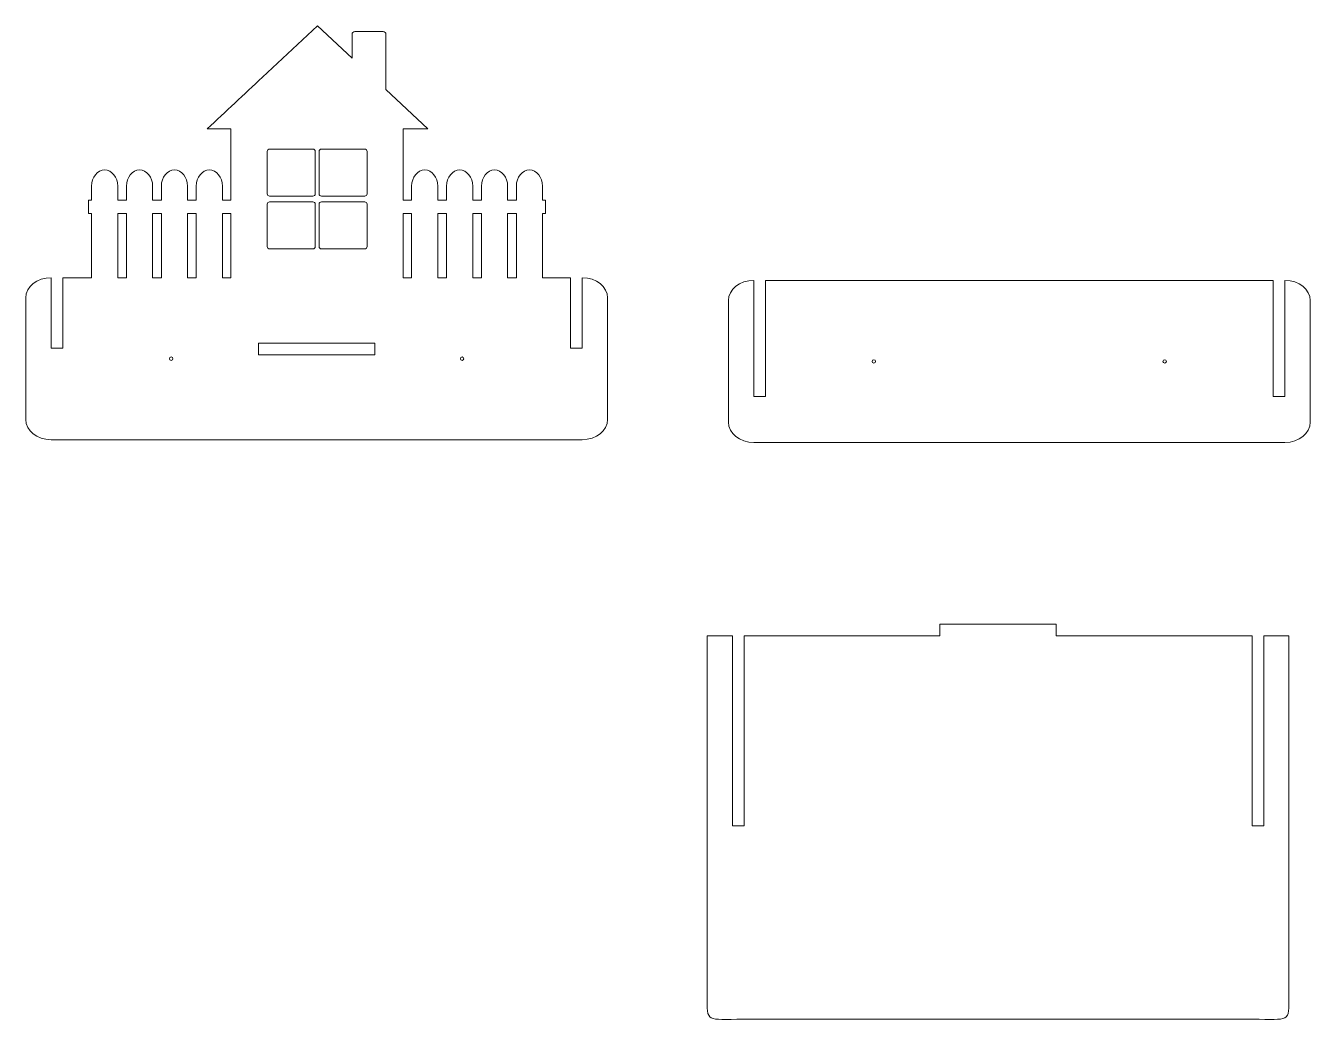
# Model space of a CAD drawing. Header units: millimetres. Extents: x -643 to 461, y -618 to 803.
# Drawn here: x -643 to 461, y -618 to 239 of the extents above; entities that cross this region are included whole.
import ezdxf

# ---------------------------------------------------------------- set-up
doc = ezdxf.new("R2010")
doc.units = ezdxf.units.MM
doc.header["$MEASUREMENT"] = 0
doc.layers.add('layer 1', color=7, linetype='Continuous')

msp = doc.modelspace()

# ---------------------------------------------------------------- linework, layer by layer
at = {"layer": 'layer 1', "color": 250, "lineweight": 9}
for points, knots in [([(-621.4244, 22.0459), (-621.4244, 22.0459), (-621.4244, -38.4746), (-621.4244, -38.4746), (-621.4244, -38.4746), (-621.4244, -38.4746), (-611.4243, -38.4746), (-611.4243, -38.4746), (-611.4243, -38.4746), (-611.4243, -38.4746), (-611.4243, 22.0459), (-611.4243, 22.0459), (-611.4243, 22.0459), (-611.4243, 22.0459), (-586.7422, 22.046), (-586.7422, 22.046), (-586.7422, 22.046), (-586.7422, 22.046), (-586.7422, 77.0802), (-586.7422, 77.0802), (-586.7422, 77.0802), (-586.7422, 77.0802), (-589.383, 77.0802), (-589.383, 77.0802), (-589.383, 77.0802), (-589.383, 77.0802), (-589.383, 88.4972), (-589.383, 88.4972), (-589.383, 88.4972), (-589.383, 88.4972), (-586.7422, 88.4972), (-586.7422, 88.4972), (-586.7422, 88.4972), (-586.7422, 88.4972), (-586.7422, 100.6166), (-586.7422, 100.6166), (-586.7422, 100.6166), (-586.7422, 108.3038), (-581.6779, 114.5932), (-575.4882, 114.5932), (-575.4882, 114.5932), (-569.2985, 114.5932), (-564.2343, 108.3038), (-564.2343, 100.6166), (-564.2343, 100.6166), (-564.2343, 100.6166), (-564.2343, 88.4972), (-564.2343, 88.4972), (-564.2343, 88.4972), (-564.2343, 88.4972), (-556.7422, 88.4972), (-556.7422, 88.4972), (-556.7422, 88.4972), (-556.7422, 88.4972), (-556.7422, 100.6166), (-556.7422, 100.6166), (-556.7422, 100.6166), (-556.7422, 108.3038), (-551.678, 114.5932), (-545.4883, 114.5932), (-545.4883, 114.5932), (-539.2986, 114.5932), (-534.2343, 108.3038), (-534.2343, 100.6166), (-534.2343, 100.6166), (-534.2343, 100.6166), (-534.2343, 88.4972), (-534.2343, 88.4972), (-534.2343, 88.4972), (-534.2343, 88.4972), (-526.7421, 88.4972), (-526.7421, 88.4972), (-526.7421, 88.4972), (-526.7421, 88.4972), (-526.7421, 100.6166), (-526.7421, 100.6166), (-526.7421, 100.6166), (-526.7421, 108.3038), (-521.678, 114.5932), (-515.4883, 114.5932), (-515.4883, 114.5932), (-509.2986, 114.5932), (-504.2344, 108.3038), (-504.2344, 100.6166), (-504.2344, 100.6166), (-504.2344, 100.6166), (-504.2344, 88.4972), (-504.2344, 88.4972), (-504.2344, 88.4972), (-504.2344, 88.4972), (-496.7421, 88.4972), (-496.7421, 88.4972), (-496.7421, 88.4972), (-496.7421, 88.4972), (-496.7421, 100.6166), (-496.7421, 100.6166), (-496.7421, 100.6166), (-496.7421, 108.3038), (-491.6779, 114.5932), (-485.4882, 114.5932), (-485.4882, 114.5932), (-479.2985, 114.5932), (-474.2343, 108.3038), (-474.2343, 100.6166), (-474.2343, 100.6166), (-474.2343, 100.6166), (-474.2343, 88.4972), (-474.2343, 88.4972), (-474.2343, 88.4972), (-474.2343, 88.4972), (-466.9481, 88.4972), (-466.9481, 88.4972), (-466.9481, 88.4972), (-466.9481, 88.4972), (-466.9481, 149.9168), (-466.9481, 149.9168), (-466.9481, 149.9168), (-466.9481, 149.9168), (-487.2824, 149.9168), (-487.2824, 149.9168), (-487.2824, 149.9168), (-471.489, 164.6889), (-455.6953, 179.461), (-439.9018, 194.2331), (-439.9018, 194.2331), (-439.9018, 194.2331), (-392.5212, 238.5492), (-392.5212, 238.5492), (-392.5212, 238.5492), (-392.5212, 238.5492), (-362.837, 210.7849), (-362.837, 210.7849), (-362.837, 210.7849), (-362.837, 210.7849), (-362.837, 231.2097), (-362.837, 231.2097), (-362.837, 231.2097), (-362.837, 232.4656), (-361.8095, 233.4931), (-360.5537, 233.4931), (-360.5537, 233.4931), (-360.5537, 233.4931), (-336.0887, 233.4931), (-336.0887, 233.4931), (-336.0887, 233.4931), (-334.8328, 233.4931), (-333.8053, 232.4656), (-333.8053, 231.2097), (-333.8053, 231.2097), (-333.8053, 231.2097), (-333.8053, 183.6308), (-333.8053, 183.6308), (-333.8053, 183.6308), (-333.8053, 183.6308), (-297.7602, 149.9168), (-297.7602, 149.9168), (-297.7602, 149.9168), (-297.7602, 149.9168), (-318.8533, 149.9168), (-318.8533, 149.9168), (-318.8533, 149.9168), (-318.8533, 149.9168), (-318.8533, 88.4972), (-318.8533, 88.4972), (-318.8533, 88.4972), (-318.8533, 88.4972), (-311.6769, 88.4972), (-311.6769, 88.4972), (-311.6769, 88.4972), (-311.6769, 88.4972), (-311.6769, 100.6166), (-311.6769, 100.6166), (-311.6769, 100.6166), (-311.6769, 108.3038), (-306.6127, 114.5932), (-300.423, 114.5932), (-300.423, 114.5932), (-294.2333, 114.5932), (-289.1691, 108.3038), (-289.1691, 100.6166), (-289.1691, 100.6166), (-289.1691, 100.6166), (-289.1691, 88.4972), (-289.1691, 88.4972), (-289.1691, 88.4972), (-289.1691, 88.4972), (-281.6768, 88.4972), (-281.6768, 88.4972), (-281.6768, 88.4972), (-281.6768, 88.4972), (-281.6768, 100.6166), (-281.6768, 100.6166), (-281.6768, 100.6166), (-281.6768, 108.3038), (-276.6126, 114.5932), (-270.4229, 114.5932), (-270.4229, 114.5932), (-264.2333, 114.5932), (-259.1691, 108.3038), (-259.1691, 100.6166), (-259.1691, 100.6166), (-259.1691, 100.6166), (-259.1691, 88.4972), (-259.1691, 88.4972), (-259.1691, 88.4972), (-259.1691, 88.4972), (-251.6768, 88.4972), (-251.6768, 88.4972), (-251.6768, 88.4972), (-251.6768, 88.4972), (-251.6768, 100.6166), (-251.6768, 100.6166), (-251.6768, 100.6166), (-251.6768, 108.3038), (-246.6126, 114.5932), (-240.4229, 114.5932), (-240.4229, 114.5932), (-234.2332, 114.5932), (-229.169, 108.3038), (-229.169, 100.6166), (-229.169, 100.6166), (-229.169, 100.6166), (-229.169, 88.4972), (-229.169, 88.4972), (-229.169, 88.4972), (-229.169, 88.4972), (-221.6769, 88.4972), (-221.6769, 88.4972), (-221.6769, 88.4972), (-221.6769, 88.4972), (-221.6769, 100.6166), (-221.6769, 100.6166), (-221.6769, 100.6166), (-221.6769, 108.3038), (-216.6127, 114.5932), (-210.423, 114.5932), (-210.423, 114.5932), (-204.2333, 114.5932), (-199.169, 108.3038), (-199.169, 100.6166), (-199.169, 100.6166), (-199.169, 100.6166), (-199.169, 88.4972), (-199.169, 88.4972), (-199.169, 88.4972), (-199.169, 88.4972), (-196.5282, 88.4972), (-196.5282, 88.4972), (-196.5282, 88.4972), (-196.5282, 88.4972), (-196.5282, 77.0802), (-196.5282, 77.0802), (-196.5282, 77.0802), (-196.5282, 77.0802), (-199.169, 77.0802), (-199.169, 77.0802), (-199.169, 77.0802), (-199.169, 77.0802), (-199.169, 22.0468), (-199.169, 22.0468), (-199.169, 22.0468), (-199.169, 22.0468), (-175.0295, 22.0469), (-175.0295, 22.0469), (-175.0295, 22.0469), (-175.0295, 22.0469), (-175.0295, -38.4736), (-175.0295, -38.4736), (-175.0295, -38.4736), (-175.0295, -38.4736), (-165.0296, -38.4736), (-165.0296, -38.4736), (-165.0296, -38.4736), (-165.0296, -38.4736), (-165.0296, 22.0459), (-165.0296, 22.0459), (-165.0296, 22.0459), (-153.0821, 22.0042), (-143.3233, 14.2263), (-143.3233, 4.7246), (-143.3233, 4.7246), (-143.3233, 4.7246), (-143.3233, -99.8609), (-143.3233, -99.8609), (-143.3233, -99.8609), (-143.3233, -109.3881), (-153.1345, -117.1831), (-165.1258, -117.1831), (-165.1258, -117.1831), (-165.1258, -117.1831), (-621.5207, -117.1831), (-621.5207, -117.1831), (-621.5207, -117.1831), (-633.5121, -117.1831), (-643.3232, -109.3881), (-643.3232, -99.8609), (-643.3232, -99.8609), (-643.3232, -99.8609), (-643.3232, 4.7246), (-643.3232, 4.7246), (-643.3232, 4.7246), (-643.3232, 14.2519), (-633.4159, 22.0459), (-621.4244, 22.0459)], [0, 0, 0, 0, 0.012987013, 0.012987013, 0.012987013, 0.012987013, 0.025974026, 0.025974026, 0.025974026, 0.025974026, 0.038961039, 0.038961039, 0.038961039, 0.038961039, 0.051948052, 0.051948052, 0.051948052, 0.051948052, 0.064935065, 0.064935065, 0.064935065, 0.064935065, 0.077922078, 0.077922078, 0.077922078, 0.077922078, 0.090909091, 0.090909091, 0.090909091, 0.090909091, 0.103896104, 0.103896104, 0.103896104, 0.103896104, 0.116883117, 0.116883117, 0.116883117, 0.116883117, 0.12987013, 0.12987013, 0.12987013, 0.12987013, 0.142857143, 0.142857143, 0.142857143, 0.142857143, 0.155844156, 0.155844156, 0.155844156, 0.155844156, 0.168831169, 0.168831169, 0.168831169, 0.168831169, 0.181818182, 0.181818182, 0.181818182, 0.181818182, 0.194805195, 0.194805195, 0.194805195, 0.194805195, 0.207792208, 0.207792208, 0.207792208, 0.207792208, 0.220779221, 0.220779221, 0.220779221, 0.220779221, 0.233766234, 0.233766234, 0.233766234, 0.233766234, 0.246753247, 0.246753247, 0.246753247, 0.246753247, 0.25974026, 0.25974026, 0.25974026, 0.25974026, 0.272727273, 0.272727273, 0.272727273, 0.272727273, 0.285714286, 0.285714286, 0.285714286, 0.285714286, 0.298701299, 0.298701299, 0.298701299, 0.298701299, 0.311688312, 0.311688312, 0.311688312, 0.311688312, 0.324675325, 0.324675325, 0.324675325, 0.324675325, 0.337662338, 0.337662338, 0.337662338, 0.337662338, 0.350649351, 0.350649351, 0.350649351, 0.350649351, 0.363636364, 0.363636364, 0.363636364, 0.363636364, 0.376623377, 0.376623377, 0.376623377, 0.376623377, 0.38961039, 0.38961039, 0.38961039, 0.38961039, 0.402597403, 0.402597403, 0.402597403, 0.402597403, 0.415584416, 0.415584416, 0.415584416, 0.415584416, 0.428571429, 0.428571429, 0.428571429, 0.428571429, 0.441558442, 0.441558442, 0.441558442, 0.441558442, 0.454545455, 0.454545455, 0.454545455, 0.454545455, 0.467532468, 0.467532468, 0.467532468, 0.467532468, 0.480519481, 0.480519481, 0.480519481, 0.480519481, 0.493506494, 0.493506494, 0.493506494, 0.493506494, 0.506493506, 0.506493506, 0.506493506, 0.506493506, 0.519480519, 0.519480519, 0.519480519, 0.519480519, 0.532467532, 0.532467532, 0.532467532, 0.532467532, 0.545454545, 0.545454545, 0.545454545, 0.545454545, 0.558441558, 0.558441558, 0.558441558, 0.558441558, 0.571428571, 0.571428571, 0.571428571, 0.571428571, 0.584415584, 0.584415584, 0.584415584, 0.584415584, 0.597402597, 0.597402597, 0.597402597, 0.597402597, 0.61038961, 0.61038961, 0.61038961, 0.61038961, 0.623376623, 0.623376623, 0.623376623, 0.623376623, 0.636363636, 0.636363636, 0.636363636, 0.636363636, 0.649350649, 0.649350649, 0.649350649, 0.649350649, 0.662337662, 0.662337662, 0.662337662, 0.662337662, 0.675324675, 0.675324675, 0.675324675, 0.675324675, 0.688311688, 0.688311688, 0.688311688, 0.688311688, 0.701298701, 0.701298701, 0.701298701, 0.701298701, 0.714285714, 0.714285714, 0.714285714, 0.714285714, 0.727272727, 0.727272727, 0.727272727, 0.727272727, 0.74025974, 0.74025974, 0.74025974, 0.74025974, 0.753246753, 0.753246753, 0.753246753, 0.753246753, 0.766233766, 0.766233766, 0.766233766, 0.766233766, 0.779220779, 0.779220779, 0.779220779, 0.779220779, 0.792207792, 0.792207792, 0.792207792, 0.792207792, 0.805194805, 0.805194805, 0.805194805, 0.805194805, 0.818181818, 0.818181818, 0.818181818, 0.818181818, 0.831168831, 0.831168831, 0.831168831, 0.831168831, 0.844155844, 0.844155844, 0.844155844, 0.844155844, 0.857142857, 0.857142857, 0.857142857, 0.857142857, 0.87012987, 0.87012987, 0.87012987, 0.87012987, 0.883116883, 0.883116883, 0.883116883, 0.883116883, 0.896103896, 0.896103896, 0.896103896, 0.896103896, 0.909090909, 0.909090909, 0.909090909, 0.909090909, 0.922077922, 0.922077922, 0.922077922, 0.922077922, 0.935064935, 0.935064935, 0.935064935, 0.935064935, 0.948051948, 0.948051948, 0.948051948, 0.948051948, 0.961038961, 0.961038961, 0.961038961, 0.961038961, 0.974025974, 0.974025974, 0.974025974, 0.974025974, 1, 1, 1, 1]), ([(-394.4785, 94.1074), (-394.4785, 92.9953), (-395.3883, 92.0854), (-396.5004, 92.0854), (-396.5004, 92.0854), (-396.5004, 92.0854), (-433.7207, 92.0854), (-433.7207, 92.0854), (-433.7207, 92.0854), (-434.8328, 92.0854), (-435.7428, 92.9953), (-435.7428, 94.1074), (-435.7428, 94.1074), (-435.7428, 94.1074), (-435.7428, 130.5122), (-435.7428, 130.5122), (-435.7428, 130.5122), (-435.7428, 131.6243), (-434.8328, 132.5342), (-433.7207, 132.5342), (-433.7207, 132.5342), (-433.7207, 132.5342), (-396.5004, 132.5342), (-396.5004, 132.5342), (-396.5004, 132.5342), (-395.3883, 132.5342), (-394.4785, 131.6243), (-394.4785, 130.5122), (-394.4785, 130.5122), (-394.4785, 130.5122), (-394.4785, 94.1074), (-394.4785, 94.1074)], [0, 0, 0, 0, 0.111111111, 0.111111111, 0.111111111, 0.111111111, 0.222222222, 0.222222222, 0.222222222, 0.222222222, 0.333333333, 0.333333333, 0.333333333, 0.333333333, 0.444444444, 0.444444444, 0.444444444, 0.444444444, 0.555555556, 0.555555556, 0.555555556, 0.555555556, 0.666666667, 0.666666667, 0.666666667, 0.666666667, 0.777777778, 0.777777778, 0.777777778, 0.777777778, 1, 1, 1, 1]), ([(-349.9521, 94.1078), (-349.9521, 92.9954), (-350.8621, 92.0854), (-351.9746, 92.0854), (-351.9746, 92.0854), (-351.9746, 92.0854), (-389.1941, 92.0854), (-389.1941, 92.0854), (-389.1941, 92.0854), (-390.3064, 92.0854), (-391.2165, 92.9954), (-391.2165, 94.1078), (-391.2165, 94.1078), (-391.2165, 94.1078), (-391.2165, 130.5118), (-391.2165, 130.5118), (-391.2165, 130.5118), (-391.2165, 131.6242), (-390.3064, 132.5342), (-389.1941, 132.5342), (-389.1941, 132.5342), (-389.1941, 132.5342), (-351.9746, 132.5342), (-351.9746, 132.5342), (-351.9746, 132.5342), (-350.8621, 132.5342), (-349.9521, 131.6242), (-349.9521, 130.5118), (-349.9521, 130.5118), (-349.9521, 130.5118), (-349.9521, 94.1078), (-349.9521, 94.1078)], [0, 0, 0, 0, 0.111111111, 0.111111111, 0.111111111, 0.111111111, 0.222222222, 0.222222222, 0.222222222, 0.222222222, 0.333333333, 0.333333333, 0.333333333, 0.333333333, 0.444444444, 0.444444444, 0.444444444, 0.444444444, 0.555555556, 0.555555556, 0.555555556, 0.555555556, 0.666666667, 0.666666667, 0.666666667, 0.666666667, 0.777777778, 0.777777778, 0.777777778, 0.777777778, 1, 1, 1, 1]), ([(-394.4785, 48.766), (-394.4785, 47.6536), (-395.3884, 46.7436), (-396.5009, 46.7436), (-396.5009, 46.7436), (-396.5009, 46.7436), (-433.7204, 46.7436), (-433.7204, 46.7436), (-433.7204, 46.7436), (-434.8327, 46.7436), (-435.7428, 47.6536), (-435.7428, 48.766), (-435.7428, 48.766), (-435.7428, 48.766), (-435.7428, 85.17), (-435.7428, 85.17), (-435.7428, 85.17), (-435.7428, 86.2824), (-434.8327, 87.1924), (-433.7204, 87.1924), (-433.7204, 87.1924), (-433.7204, 87.1924), (-396.5009, 87.1924), (-396.5009, 87.1924), (-396.5009, 87.1924), (-395.3884, 87.1924), (-394.4785, 86.2824), (-394.4785, 85.17), (-394.4785, 85.17), (-394.4785, 85.17), (-394.4785, 48.766), (-394.4785, 48.766)], [0, 0, 0, 0, 0.111111111, 0.111111111, 0.111111111, 0.111111111, 0.222222222, 0.222222222, 0.222222222, 0.222222222, 0.333333333, 0.333333333, 0.333333333, 0.333333333, 0.444444444, 0.444444444, 0.444444444, 0.444444444, 0.555555556, 0.555555556, 0.555555556, 0.555555556, 0.666666667, 0.666666667, 0.666666667, 0.666666667, 0.777777778, 0.777777778, 0.777777778, 0.777777778, 1, 1, 1, 1]), ([(-349.9521, 48.766), (-349.9521, 47.6536), (-350.8621, 46.7436), (-351.9746, 46.7436), (-351.9746, 46.7436), (-351.9746, 46.7436), (-389.1941, 46.7436), (-389.1941, 46.7436), (-389.1941, 46.7436), (-390.3064, 46.7436), (-391.2165, 47.6536), (-391.2165, 48.766), (-391.2165, 48.766), (-391.2165, 48.766), (-391.2165, 85.17), (-391.2165, 85.17), (-391.2165, 85.17), (-391.2165, 86.2824), (-390.3064, 87.1924), (-389.1941, 87.1924), (-389.1941, 87.1924), (-389.1941, 87.1924), (-351.9746, 87.1924), (-351.9746, 87.1924), (-351.9746, 87.1924), (-350.8621, 87.1924), (-349.9521, 86.2824), (-349.9521, 85.17), (-349.9521, 85.17), (-349.9521, 85.17), (-349.9521, 48.766), (-349.9521, 48.766)], [0, 0, 0, 0, 0.111111111, 0.111111111, 0.111111111, 0.111111111, 0.222222222, 0.222222222, 0.222222222, 0.222222222, 0.333333333, 0.333333333, 0.333333333, 0.333333333, 0.444444444, 0.444444444, 0.444444444, 0.444444444, 0.555555556, 0.555555556, 0.555555556, 0.555555556, 0.666666667, 0.666666667, 0.666666667, 0.666666667, 0.777777778, 0.777777778, 0.777777778, 0.777777778, 1, 1, 1, 1]), ([(-564.2343, 22.046), (-564.2343, 22.046), (-556.7422, 22.046), (-556.7422, 22.046), (-556.7422, 22.046), (-556.7422, 22.046), (-556.7422, 77.0802), (-556.7422, 77.0802), (-556.7422, 77.0802), (-556.7422, 77.0802), (-564.2343, 77.0802), (-564.2343, 77.0802), (-564.2343, 77.0802), (-564.2343, 77.0802), (-564.2343, 22.046), (-564.2343, 22.046)], [0, 0, 0, 0, 0.2, 0.2, 0.2, 0.2, 0.4, 0.4, 0.4, 0.4, 0.6, 0.6, 0.6, 0.6, 1, 1, 1, 1]), ([(-534.2343, 22.0461), (-534.2343, 22.0461), (-526.7421, 22.0461), (-526.7421, 22.0461), (-526.7421, 22.0461), (-526.7421, 22.0461), (-526.7421, 77.0802), (-526.7421, 77.0802), (-526.7421, 77.0802), (-526.7421, 77.0802), (-534.2343, 77.0802), (-534.2343, 77.0802), (-534.2343, 77.0802), (-534.2343, 77.0802), (-534.2343, 22.0461), (-534.2343, 22.0461)], [0, 0, 0, 0, 0.2, 0.2, 0.2, 0.2, 0.4, 0.4, 0.4, 0.4, 0.6, 0.6, 0.6, 0.6, 1, 1, 1, 1]), ([(-504.2344, 22.0461), (-504.2344, 22.0461), (-496.7421, 22.0462), (-496.7421, 22.0462), (-496.7421, 22.0462), (-496.7421, 22.0462), (-496.7421, 77.0802), (-496.7421, 77.0802), (-496.7421, 77.0802), (-496.7421, 77.0802), (-504.2344, 77.0802), (-504.2344, 77.0802), (-504.2344, 77.0802), (-504.2344, 77.0802), (-504.2344, 22.0461), (-504.2344, 22.0461)], [0, 0, 0, 0, 0.2, 0.2, 0.2, 0.2, 0.4, 0.4, 0.4, 0.4, 0.6, 0.6, 0.6, 0.6, 1, 1, 1, 1]), ([(-474.2343, 22.0462), (-474.2343, 22.0462), (-466.9481, 22.0462), (-466.9481, 22.0462), (-466.9481, 22.0462), (-466.9481, 22.0462), (-466.9481, 77.0802), (-466.9481, 77.0802), (-466.9481, 77.0802), (-466.9481, 77.0802), (-474.2343, 77.0802), (-474.2343, 77.0802), (-474.2343, 77.0802), (-474.2343, 77.0802), (-474.2343, 22.0462), (-474.2343, 22.0462)], [0, 0, 0, 0, 0.2, 0.2, 0.2, 0.2, 0.4, 0.4, 0.4, 0.4, 0.6, 0.6, 0.6, 0.6, 1, 1, 1, 1]), ([(-318.8533, 22.0466), (-318.8533, 22.0466), (-311.6769, 22.0466), (-311.6769, 22.0466), (-311.6769, 22.0466), (-311.6769, 22.0466), (-311.6769, 77.0802), (-311.6769, 77.0802), (-311.6769, 77.0802), (-311.6769, 77.0802), (-318.8533, 77.0802), (-318.8533, 77.0802), (-318.8533, 77.0802), (-318.8533, 77.0802), (-318.8533, 22.0466), (-318.8533, 22.0466)], [0, 0, 0, 0, 0.2, 0.2, 0.2, 0.2, 0.4, 0.4, 0.4, 0.4, 0.6, 0.6, 0.6, 0.6, 1, 1, 1, 1]), ([(-289.1691, 22.0466), (-289.1691, 22.0466), (-281.6768, 22.0467), (-281.6768, 22.0467), (-281.6768, 22.0467), (-281.6768, 22.0467), (-281.6768, 77.0802), (-281.6768, 77.0802), (-281.6768, 77.0802), (-281.6768, 77.0802), (-289.1691, 77.0802), (-289.1691, 77.0802), (-289.1691, 77.0802), (-289.1691, 77.0802), (-289.1691, 22.0466), (-289.1691, 22.0466)], [0, 0, 0, 0, 0.2, 0.2, 0.2, 0.2, 0.4, 0.4, 0.4, 0.4, 0.6, 0.6, 0.6, 0.6, 1, 1, 1, 1]), ([(-259.1691, 22.0467), (-259.1691, 22.0467), (-251.6768, 22.0467), (-251.6768, 22.0467), (-251.6768, 22.0467), (-251.6768, 22.0467), (-251.6768, 77.0802), (-251.6768, 77.0802), (-251.6768, 77.0802), (-251.6768, 77.0802), (-259.1691, 77.0802), (-259.1691, 77.0802), (-259.1691, 77.0802), (-259.1691, 77.0802), (-259.1691, 22.0467), (-259.1691, 22.0467)], [0, 0, 0, 0, 0.2, 0.2, 0.2, 0.2, 0.4, 0.4, 0.4, 0.4, 0.6, 0.6, 0.6, 0.6, 1, 1, 1, 1]), ([(-229.169, 22.0468), (-229.169, 22.0468), (-221.6769, 22.0468), (-221.6769, 22.0468), (-221.6769, 22.0468), (-221.6769, 22.0468), (-221.6769, 77.0802), (-221.6769, 77.0802), (-221.6769, 77.0802), (-221.6769, 77.0802), (-229.169, 77.0802), (-229.169, 77.0802), (-229.169, 77.0802), (-229.169, 77.0802), (-229.169, 22.0468), (-229.169, 22.0468)], [0, 0, 0, 0, 0.2, 0.2, 0.2, 0.2, 0.4, 0.4, 0.4, 0.4, 0.6, 0.6, 0.6, 0.6, 1, 1, 1, 1]), ([(-17.6386, 19.6992), (-17.6386, 19.6992), (-17.6386, -80.1576), (-17.6386, -80.1576), (-17.6386, -80.1576), (-17.6386, -80.1576), (-7.6385, -80.1576), (-7.6385, -80.1576), (-7.6385, -80.1576), (-7.6385, -80.1576), (-7.6385, 19.6992), (-7.6385, 19.6992), (-7.6385, 19.6992), (-7.6385, 19.6992), (428.7563, 19.6992), (428.7563, 19.6992), (428.7563, 19.6992), (428.7563, 19.6992), (428.7563, -80.1576), (428.7563, -80.1576), (428.7563, -80.1576), (428.7563, -80.1576), (438.7562, -80.1576), (438.7562, -80.1576), (438.7562, -80.1576), (438.7562, -80.1576), (438.7562, 19.6992), (438.7562, 19.6992), (438.7562, 19.6992), (450.7476, 19.6992), (460.5589, 11.9042), (460.5589, 2.3769), (460.5589, 2.3769), (460.5589, 2.3769), (460.5589, -102.2086), (460.5589, -102.2086), (460.5589, -102.2086), (460.5589, -111.7358), (450.7476, -119.5308), (438.7562, -119.5308), (438.7562, -119.5308), (438.7562, -119.5308), (-17.6386, -119.5308), (-17.6386, -119.5308), (-17.6386, -119.5308), (-29.63, -119.5308), (-39.4411, -111.7358), (-39.4411, -102.2086), (-39.4411, -102.2086), (-39.4411, -102.2086), (-39.4411, 2.3769), (-39.4411, 2.3769), (-39.4411, 2.3769), (-39.4411, 11.9042), (-29.63, 19.6992), (-17.6386, 19.6992)], [0, 0, 0, 0, 0.066666667, 0.066666667, 0.066666667, 0.066666667, 0.133333333, 0.133333333, 0.133333333, 0.133333333, 0.2, 0.2, 0.2, 0.2, 0.266666667, 0.266666667, 0.266666667, 0.266666667, 0.333333333, 0.333333333, 0.333333333, 0.333333333, 0.4, 0.4, 0.4, 0.4, 0.466666667, 0.466666667, 0.466666667, 0.466666667, 0.533333333, 0.533333333, 0.533333333, 0.533333333, 0.6, 0.6, 0.6, 0.6, 0.666666667, 0.666666667, 0.666666667, 0.666666667, 0.733333333, 0.733333333, 0.733333333, 0.733333333, 0.8, 0.8, 0.8, 0.8, 0.866666667, 0.866666667, 0.866666667, 0.866666667, 1, 1, 1, 1]), ([(-443.275, -34.3243), (-443.275, -34.3243), (-343.2749, -34.3243), (-343.2749, -34.3243), (-343.2749, -34.3243), (-343.2749, -34.3243), (-343.2749, -44.3243), (-343.2749, -44.3243), (-343.2749, -44.3243), (-343.2749, -44.3243), (-443.275, -44.3243), (-443.275, -44.3243), (-443.275, -44.3243), (-443.275, -44.3243), (-443.275, -34.3243), (-443.275, -34.3243)], [0, 0, 0, 0, 0.2, 0.2, 0.2, 0.2, 0.4, 0.4, 0.4, 0.4, 0.6, 0.6, 0.6, 0.6, 1, 1, 1, 1]), ([(-518.3232, -49.0681), (-519.1515, -49.0681), (-519.8233, -48.3964), (-519.8233, -47.5681), (-519.8233, -47.5681), (-519.8233, -46.7398), (-519.1515, -46.0681), (-518.3232, -46.0681), (-518.3232, -46.0681), (-517.4951, -46.0681), (-516.8232, -46.7398), (-516.8232, -47.5681), (-516.8232, -47.5681), (-516.8232, -48.3964), (-517.4951, -49.0681), (-518.3232, -49.0681)], [0, 0, 0, 0, 0.2, 0.2, 0.2, 0.2, 0.4, 0.4, 0.4, 0.4, 0.6, 0.6, 0.6, 0.6, 1, 1, 1, 1]), ([(-268.3233, -49.0681), (-269.1515, -49.0681), (-269.8233, -48.3964), (-269.8233, -47.5681), (-269.8233, -47.5681), (-269.8233, -46.7398), (-269.1515, -46.0681), (-268.3233, -46.0681), (-268.3233, -46.0681), (-267.495, -46.0681), (-266.8232, -46.7398), (-266.8232, -47.5681), (-266.8232, -47.5681), (-266.8232, -48.3964), (-267.495, -49.0681), (-268.3233, -49.0681)], [0, 0, 0, 0, 0.2, 0.2, 0.2, 0.2, 0.4, 0.4, 0.4, 0.4, 0.6, 0.6, 0.6, 0.6, 1, 1, 1, 1]), ([(85.4626, -51.4148), (84.6343, -51.4148), (83.9625, -50.7431), (83.9625, -49.9148), (83.9625, -49.9148), (83.9625, -49.0865), (84.6343, -48.4148), (85.4626, -48.4148), (85.4626, -48.4148), (86.2907, -48.4148), (86.9626, -49.0865), (86.9626, -49.9148), (86.9626, -49.9148), (86.9626, -50.7431), (86.2907, -51.4148), (85.4626, -51.4148)], [0, 0, 0, 0, 0.2, 0.2, 0.2, 0.2, 0.4, 0.4, 0.4, 0.4, 0.6, 0.6, 0.6, 0.6, 1, 1, 1, 1]), ([(335.4625, -51.4148), (334.6343, -51.4148), (333.9625, -50.7431), (333.9625, -49.9148), (333.9625, -49.9148), (333.9625, -49.0865), (334.6343, -48.4148), (335.4625, -48.4148), (335.4625, -48.4148), (336.2908, -48.4148), (336.9626, -49.0865), (336.9626, -49.9148), (336.9626, -49.9148), (336.9626, -50.7431), (336.2908, -51.4148), (335.4625, -51.4148)], [0, 0, 0, 0, 0.2, 0.2, 0.2, 0.2, 0.4, 0.4, 0.4, 0.4, 0.6, 0.6, 0.6, 0.6, 1, 1, 1, 1]), ([(-57.718, -589.6253), (-57.718, -589.6253), (-57.718, -287.1811), (-57.718, -287.1811), (-57.718, -287.1811), (-57.718, -287.1811), (-57.7843, -285.6474), (-57.7843, -285.6474), (-57.7843, -285.6474), (-57.7843, -285.6474), (-57.718, -285.6474), (-57.718, -285.6474), (-57.718, -285.6474), (-57.718, -285.6474), (-35.9071, -285.6474), (-35.9071, -285.6474), (-35.9071, -285.6474), (-35.9071, -285.6474), (-35.9071, -449.0503), (-35.9071, -449.0503), (-35.9071, -449.0503), (-35.9071, -449.0503), (-25.9071, -449.0503), (-25.9071, -449.0503), (-25.9071, -449.0503), (-25.9071, -449.0503), (-25.9071, -285.6474), (-25.9071, -285.6474), (-25.9071, -285.6474), (-25.9071, -285.6474), (142.189, -285.6474), (142.189, -285.6474), (142.189, -285.6474), (142.189, -285.6474), (142.189, -275.6513), (142.189, -275.6513), (142.189, -275.6513), (142.189, -275.6513), (142.2554, -275.6513), (142.2554, -275.6513), (142.2554, -275.6513), (142.2554, -275.6513), (242.1759, -275.6513), (242.1759, -275.6513), (242.1759, -275.6513), (242.1759, -275.6513), (242.2423, -275.6513), (242.2423, -275.6513), (242.2423, -275.6513), (242.2423, -275.6513), (242.2423, -285.6474), (242.2423, -285.6474), (242.2423, -285.6474), (242.2423, -285.6474), (410.4877, -285.6474), (410.4877, -285.6474), (410.4877, -285.6474), (410.4877, -285.6474), (410.4877, -449.0647), (410.4877, -449.0647), (410.4877, -449.0647), (410.4877, -449.0647), (420.4876, -449.0647), (420.4876, -449.0647), (420.4876, -449.0647), (420.4876, -449.0647), (420.4876, -285.6474), (420.4876, -285.6474), (420.4876, -285.6474), (420.4876, -285.6474), (442.1492, -285.6474), (442.1492, -285.6474), (442.1492, -285.6474), (442.1492, -285.6474), (442.2156, -285.6474), (442.2156, -285.6474), (442.2156, -285.6474), (442.2156, -285.6474), (442.1492, -287.1811), (442.1492, -287.1811), (442.1492, -287.1811), (442.1492, -287.1811), (442.1492, -589.6253), (442.1492, -589.6253), (442.1492, -589.6253), (442.1492, -617.7677), (444.8028, -615.2003), (416.5676, -615.2003), (416.5676, -615.2003), (341.8358, -615.2003), (267.1024, -615.1952), (192.3686, -615.1901), (192.3686, -615.1901), (192.3686, -615.1901), (192.0625, -615.1901), (192.0625, -615.1901), (192.0625, -615.1901), (117.3289, -615.1951), (42.5955, -615.2003), (-32.1363, -615.2003), (-32.1363, -615.2003), (-60.3715, -615.2003), (-57.718, -617.7677), (-57.718, -589.6253)], [0, 0, 0, 0, 0.037037037, 0.037037037, 0.037037037, 0.037037037, 0.074074074, 0.074074074, 0.074074074, 0.074074074, 0.111111111, 0.111111111, 0.111111111, 0.111111111, 0.148148148, 0.148148148, 0.148148148, 0.148148148, 0.185185185, 0.185185185, 0.185185185, 0.185185185, 0.222222222, 0.222222222, 0.222222222, 0.222222222, 0.259259259, 0.259259259, 0.259259259, 0.259259259, 0.296296296, 0.296296296, 0.296296296, 0.296296296, 0.333333333, 0.333333333, 0.333333333, 0.333333333, 0.37037037, 0.37037037, 0.37037037, 0.37037037, 0.407407407, 0.407407407, 0.407407407, 0.407407407, 0.444444444, 0.444444444, 0.444444444, 0.444444444, 0.481481481, 0.481481481, 0.481481481, 0.481481481, 0.518518519, 0.518518519, 0.518518519, 0.518518519, 0.555555556, 0.555555556, 0.555555556, 0.555555556, 0.592592593, 0.592592593, 0.592592593, 0.592592593, 0.62962963, 0.62962963, 0.62962963, 0.62962963, 0.666666667, 0.666666667, 0.666666667, 0.666666667, 0.703703704, 0.703703704, 0.703703704, 0.703703704, 0.740740741, 0.740740741, 0.740740741, 0.740740741, 0.777777778, 0.777777778, 0.777777778, 0.777777778, 0.814814815, 0.814814815, 0.814814815, 0.814814815, 0.851851852, 0.851851852, 0.851851852, 0.851851852, 0.888888889, 0.888888889, 0.888888889, 0.888888889, 0.925925926, 0.925925926, 0.925925926, 0.925925926, 1, 1, 1, 1])]:
    msp.add_open_spline(points, degree=3, knots=knots, dxfattribs=at)

doc.saveas('drawing.dxf')
